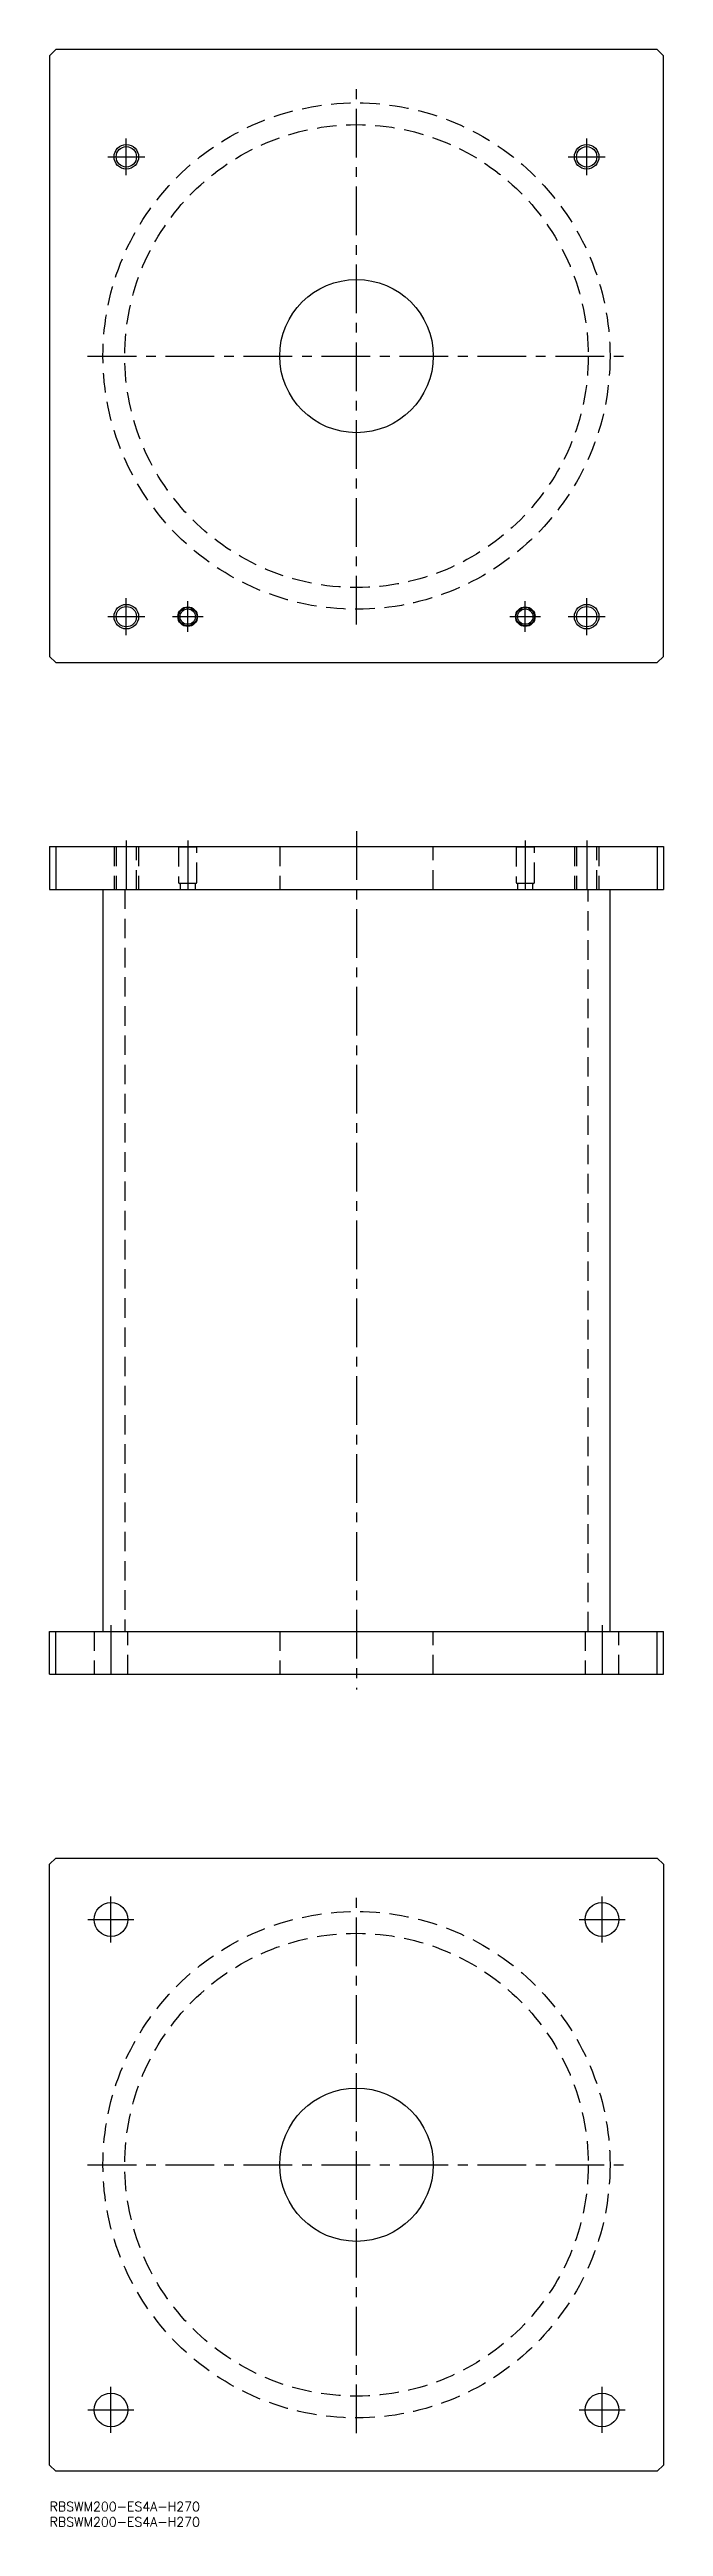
# Model space of a CAD drawing. Extents: x 0 to 200, y -8 to 800.
import ezdxf

# ---------------------------------------------------------------- set-up
doc = ezdxf.new("R2010")
doc.units = 0
doc.header["$LTSCALE"] = 0.5
doc.linetypes.add('CENTER', pattern=[50.8, 31.75, -6.35, 6.35, -6.35])
doc.linetypes.add('DASHED', pattern=[19.05, 12.7, -6.35])
for name, color, linetype in [('MSM_CENTER', 1, 'CENTER'), ('MSM_CONTINUOUS', 7, 'CONTINUOUS'), ('MSM_DASHED', 4, 'DASHED'), ('MSM_NARROW', 5, 'CONTINUOUS'), ('MSM_PART_NUMBER', 7, 'CONTINUOUS')]:
    doc.layers.add(name, color=color, linetype=linetype)
doc.styles.get("Standard").update_dxf_attribs({"font": 'txt.shx', "height": 3, "bigfont": 'bigfont.shx'})

# ---------------------------------------------------------------- blocks, each defined once
blk = doc.blocks.new('*U50')
at = {"layer": 'MSM_PART_NUMBER'}
blk.add_text('RBSWM200-ES4A-H270', height=3, dxfattribs=at).set_placement((0, -3))
blk = doc.blocks.new('*U51')
at = {"layer": 'MSM_PART_NUMBER'}
blk.add_text('RBSWM200-ES4A-H270', height=3, dxfattribs=at).set_placement((0, -8))

msp = doc.modelspace()

# ---------------------------------------------------------------- linework, layer by layer
at = {"layer": 'MSM_CENTER'}
for p, q in [((100, 612.4), (100, 787.6)), ((25, 759), (25, 771)), ((175, 759), (175, 771)), ((19, 765), (31, 765)), ((169, 765), (181, 765)), ((12.4, 700), (187.6, 700)), ((19, 615), (31, 615)), ((25, 609), (25, 621)), ((40, 615), (50, 615)), ((45, 610), (45, 620)), ((150, 615), (160, 615)), ((155, 610), (155, 620)), ((169, 615), (181, 615)), ((175, 609), (175, 621)), ((25, 542), (25, 524)), ((45, 542), (45, 524)), ((100, 545), (100, 265)), ((155, 542), (155, 524)), ((175, 542), (175, 524)), ((20, 286), (20, 268)), ((180, 286), (180, 268)), ((20, 182.5), (20, 197.5)), ((100, 22.4), (100, 197.6)), ((180, 182.5), (180, 197.5)), ((12.5, 190), (27.5, 190)), ((172.5, 190), (187.5, 190)), ((12.4, 110), (187.6, 110)), ((20, 22.5), (20, 37.5)), ((180, 22.5), (180, 37.5)), ((12.5, 30), (27.5, 30)), ((172.5, 30), (187.5, 30))]:
    msp.add_line(p, q, dxfattribs=at)
at = {"layer": 'MSM_CONTINUOUS'}
for p, q in [((2, 800), (0, 798)), ((198, 800), (2, 800)), ((200, 798), (198, 800)), ((0, 798), (0, 602)), ((200, 602), (200, 798)), ((0, 602), (2, 600)), ((2, 600), (198, 600)), ((198, 600), (200, 602)), ((0, 540), (0, 526)), ((0, 540), (200, 540)), ((2, 540), (2, 526)), ((198, 540), (198, 526)), ((200, 540), (200, 526)), ((0, 526), (200, 526)), ((17.4, 526), (17.4, 284)), ((182.6, 284), (182.6, 526)), ((0, 284), (200, 284)), ((0, 270), (0, 284)), ((2, 270), (2, 284)), ((198, 270), (198, 284)), ((200, 270), (200, 284)), ((0, 270), (200, 270)), ((0, 208), (2, 210)), ((0, 12), (0, 208)), ((2, 210), (198, 210)), ((198, 210), (200, 208)), ((200, 208), (200, 12)), ((2, 10), (0, 12)), ((198, 10), (2, 10)), ((200, 12), (198, 10))]:
    msp.add_line(p, q, dxfattribs=at)
for centre, radius in [((25, 765), 3.32), ((175, 765), 3.32), ((100, 700), 25), ((25, 615), 3.32), ((45, 615), 3.2), ((45, 615), 3), ((45, 615), 2.5), ((155, 615), 3.2), ((155, 615), 3), ((155, 615), 2.5), ((175, 615), 3.32), ((20, 190), 5.5), ((180, 190), 5.5), ((100, 110), 25), ((20, 30), 5.5), ((180, 30), 5.5)]:
    msp.add_circle(centre, radius, dxfattribs=at)
at = {"layer": 'MSM_DASHED'}
for p, q in [((21, 540), (21, 526)), ((21.68, 540), (21.68, 526)), ((28.32, 526), (28.32, 540)), ((29, 540), (29, 526)), ((41.8, 540), (42, 539.8)), ((48, 539.8), (42, 539.8)), ((42, 539.8), (42, 528.4)), ((48, 539.8), (48.2, 540)), ((48, 528.4), (48, 539.8)), ((75, 540), (75, 526)), ((125, 526), (125, 540)), ((151.8, 540), (152, 539.8)), ((158, 539.8), (152, 539.8)), ((152, 539.8), (152, 528.4)), ((158, 539.8), (158.2, 540)), ((158, 528.4), (158, 539.8)), ((171, 540), (171, 526)), ((171.68, 540), (171.68, 526)), ((178.32, 526), (178.32, 540)), ((179, 540), (179, 526)), ((24.5, 526), (24.5, 284)), ((47.6, 528), (42.4, 528)), ((42.5, 528), (42.5, 526)), ((47.5, 526), (47.5, 528)), ((157.6, 528), (152.4, 528)), ((152.5, 528), (152.5, 526)), ((157.5, 526), (157.5, 528)), ((175.5, 284), (175.5, 526)), ((14.5, 284), (14.5, 270)), ((25.5, 270), (25.5, 284)), ((75, 284), (75, 270)), ((125, 270), (125, 284)), ((174.5, 284), (174.5, 270)), ((185.5, 270), (185.5, 284))]:
    msp.add_line(p, q, dxfattribs=at)
for centre, radius in [((100, 700), 82.6), ((100, 700), 75.5), ((100, 110), 82.6), ((100, 110), 75.5)]:
    msp.add_circle(centre, radius, dxfattribs=at)
for centre, start, end in [((42.4, 528.4), 180, 270), ((47.6, 528.4), 270, 360), ((152.4, 528.4), 180, 270), ((157.6, 528.4), 270, 360)]:
    msp.add_arc(centre, 0.4, start, end, dxfattribs=at)
at = {"layer": 'MSM_NARROW'}
for centre in [(25, 765), (175, 765), (25, 615), (175, 615)]:
    msp.add_circle(centre, 4, dxfattribs=at)

# ---------------------------------------------------------------- block references
at = {"layer": 'MSM_CONTINUOUS'}
for name in ['*U50', '*U51']:
    msp.add_blockref(name, (0, 0), dxfattribs=at)

doc.saveas('drawing.dxf')
